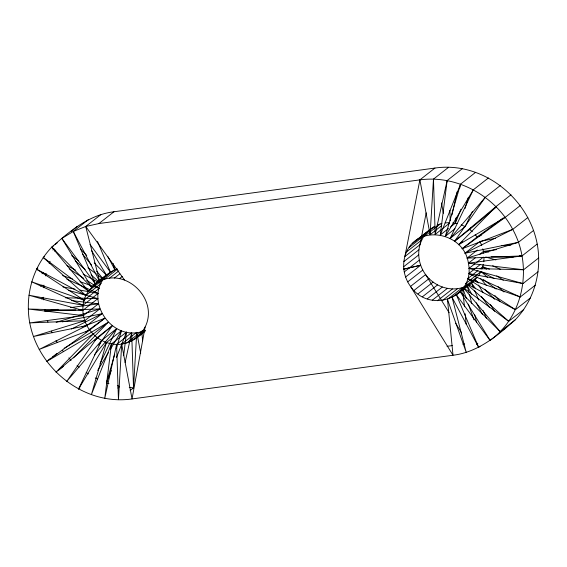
<?xml version="1.0" encoding="UTF-8"?>
<svg xmlns="http://www.w3.org/2000/svg" width="567" height="567" viewBox="0 0 567 567"><rect width="100%" height="100%" fill="white"/><g stroke="black" fill="none" stroke-linecap="round" stroke-linejoin="round"><path stroke-width="0.85" d="M43.836 287.738L43.95 285.151M145.18 331.05C136.25 339.555 124.251 346.65 111.472 343.878C101.032 341.88 91.868 334.906 86.871 325.571C82.031 316.343 81.414 304.954 85.858 295.457C92.754 283.436 105.171 275.108 117.057 268.581M145.152 330.419C110.806 344.934 79.6 294.868 110.445 272.125L97.524 241.45M477.4 277.22L471.482 283.082L467.201 285.69L462.53 287.561L447.462 299.369L453.019 355.247L410.522 286.399C404.335 277.922 402.01 266.703 404.881 256.539L419.885 179.874L434.953 168.059C487.223 160.433 537.714 205.729 538.65 257.957C539.274 280.651 531.031 303.416 515.233 319.838C497.344 335.813 477.747 352.291 453.019 355.247L132.047 398.941C79.777 406.567 29.286 361.271 28.35 309.043C27.726 286.349 35.969 263.584 51.767 247.162C69.656 231.187 89.253 214.709 113.981 211.753L434.953 168.059M449.149 312.757L425.597 274.591C419.403 266.114 417.085 254.888 419.956 244.731L426.186 212.859M466.336 298.32L462.53 287.561C449.043 291.736 433.783 285.867 425.597 274.591L410.522 286.399C429.616 314.444 475.585 297.661 468.399 263.208C464.068 230.911 414.023 222.916 404.881 256.539L419.956 244.731C422.28 236.956 427.603 230.067 434.832 226.283M483.821 261.777L484.005 257.461M475.685 288.773L471.482 283.082L456.414 294.89L490.072 340.398C524.411 315.819 532.732 265.618 512.731 229.38C495.388 196.232 457.342 174.764 419.885 179.874L98.913 223.561L85.723 226.467L73.271 231.456L61.86 238.409L91.585 287.214L106.66 275.406L91.563 250.628M140.708 353.206L136.76 332.326L121.692 344.134L118.453 399.685L116.596 344.41L131.664 332.602L133.521 387.871L130.098 390.557M136.76 332.326L133.521 387.871L129.255 387.424M441.736 225.567L430.091 234.695L433.479 179.129L448.547 167.315M123.627 355.743L126.54 332.064L111.472 343.878L104.789 398.247L116.596 344.41M448.532 228.515L440.311 234.951L447.143 180.561L462.211 168.753M450.588 226.899L455.379 223.143L456.045 217.884M459.787 188.053L460.007 186.295M61.86 238.409L95.369 283.939C122.259 263.917 159.823 297.881 145.102 327.046L132.047 398.941L121.692 344.134M45.566 275.881L46.083 273.365M481.893 269.183L483.304 264.286M125.109 362.511L131.664 332.602M441.353 229.585L435.187 234.419L447.143 180.561M451.963 214.914L457.087 191.83M116.412 348.386L121.515 330.724L106.447 342.532L91.386 394.675L111.472 343.878M108.97 383.533L106.454 382.86L114.711 354.269M454.925 228.777L445.336 236.297L460.546 184.14L475.614 172.325M465.068 208.5L468.257 197.564M49.166 263.669L50.066 261.295M106.454 382.86L111.316 370.57M116.497 357.465L126.54 332.064M440.311 234.951L460.546 184.14M452.82 222.874L455.379 223.143L460.928 209.209M79.947 387.97L78.572 389.04L101.642 340.42L116.71 328.612L100.075 363.681M472.446 211.448L465.209 226.594L450.141 238.409L473.353 189.768L488.428 177.96M54.935 251.5L55.779 250.047M135.591 338.57L139.376 335.288L142.572 331.411L145.102 327.046M478.463 275.931L480.993 271.565L494.141 278.546M78.572 389.04L106.447 342.532M97.687 370.478L108.481 352.476M110.274 349.478L121.515 330.724M445.336 236.297L473.353 189.768M98.743 345.218L112.245 325.784L97.177 337.592L66.672 381.492L101.642 340.42M496.111 207.274L469.674 229.429L454.606 241.237L485.26 197.316L500.328 185.508M471.184 227.268L469.674 229.429L472.354 231.747M94.356 354.871L116.71 328.612M450.141 238.409L485.26 197.316M73.483 357.912L108.233 322.304L93.165 334.112L55.977 372.221L97.177 337.592M520.258 205.559L505.19 217.367L458.618 244.717L495.955 206.586L511.023 194.779M71.251 231.52L76.928 226.602M94.682 340.54L112.245 325.784M454.606 241.237L495.955 206.586M96.702 271.168L103.463 279.283L88.388 291.091L51.767 247.162L53.822 245.546M55.19 244.476L57.246 242.867M95.369 283.939L73.271 231.456L88.346 219.649M91.096 274.889L100.933 283.649L85.858 295.457L43.241 257.489L44.609 256.412M52.83 249.969L54.198 248.899M113.202 263.52L114.725 269.516L99.65 281.331L85.723 226.467L100.798 214.659M86.687 280.275L99.133 288.405L84.058 300.219L36.494 269.134L37.869 268.063M98.913 223.561L113.981 211.753M41.972 273.769L43.34 272.699M40.604 286.108L41.972 285.038M41.363 298.844L43.418 297.236L43.709 299.83M104.321 279.46L117.334 269.261M109.268 278.369L118.857 270.856M114.364 278.092L119.843 273.797M68.43 290.311L97.878 298.611L82.803 310.425L28.96 295.237L83.037 305.244L98.105 293.437L66.821 279.162M119.488 278.631L122.231 276.483M78.586 309.752L99.82 308.902L84.752 320.709L29.888 322.906L83.384 315.621L98.452 303.813L71.371 300.574M81.96 327.003L104.775 318.264L89.699 330.072L39.194 349.428L86.871 325.571L101.947 313.757L62.37 321.85M48.11 360.371L50.846 358.224M52.221 357.146L57.012 353.39M58.713 370.074L63.511 366.317M126.639 343.049L141.707 331.234L144.819 329.987M142.572 331.411L144.628 329.803M131.31 341.178L145.01 330.441M139.376 335.288L144.854 330.993M117.801 388.048L119.176 386.978M416.192 240.259L431.267 228.451M412.407 243.541L427.483 231.733M420.473 237.651L434.861 226.382M409.211 247.418L424.286 235.61M425.144 235.78L440.212 223.972L441.863 223.611M406.688 251.783L421.756 239.976M442.721 228.508L449.574 223.143M403.86 261.571L418.928 249.763M403.633 266.752L418.701 254.937M404.207 271.947L419.275 260.14M405.575 277.036L420.643 265.228L403.392 269.162M407.694 281.891L422.769 270.083M458.618 244.717L462.729 241.492M527.806 217.572L512.731 229.38L462.084 248.757L477.152 236.949L503.298 217.905M413.988 290.439L429.056 278.631M533.469 230.521L518.394 242.329L464.912 253.258L479.292 241.989M417.999 293.919L433.068 282.111M537.112 244.093L522.044 255.908L467.031 258.12L477.308 250.068M422.465 296.747L437.533 284.939M538.65 257.957L523.582 269.764L468.399 263.208L475.252 257.843M479.363 254.618L483.467 251.401L496.451 249.629M427.27 298.859L442.338 287.051M538.04 271.763L522.972 283.571L468.98 268.404L475.139 263.577M476.514 262.5L483.36 257.135M432.295 300.198L447.363 288.39M535.305 285.173L520.237 296.988L468.753 273.585L480.391 264.456M437.419 300.737L452.487 288.929M530.506 297.866L515.431 309.674L467.725 278.61L477.995 270.558M480.051 268.949L482.793 266.802L489.463 269.134M442.515 300.46L457.583 288.653M523.759 309.511L508.691 321.326L465.925 283.372L480.993 271.565L487.57 277.398M515.233 319.838L500.165 331.652L463.395 287.738L477.095 277.001M447.462 299.369L466.202 352.341L452.133 297.498L467.201 285.69L471.758 294.259M490.072 340.398L460.198 291.615L475.266 279.8L478.385 282.933M476.478 344.289L477.846 343.219M452.133 297.498L478.654 347.351L480.029 346.281M85.759 332.149L104.775 318.264M89.699 330.072L46.742 361.441L93.165 334.112M462.084 248.757L505.19 217.367M503 329.895L505.14 328.591M64.092 348.287L108.233 322.304M71.463 329.016L101.947 313.757M464.912 253.258L512.731 229.38M437.1 225.219L440.212 223.972M481.234 235.383L477.152 236.949L475.174 234.639M56.161 322.339L76.311 316.138M77.991 315.621L99.82 308.902M84.752 320.709L33.531 336.479L86.871 325.571M467.031 258.12L518.394 242.329M403.428 269.304L420.643 265.228M495.508 238.282L479.98 241.45L481.752 245.497M44.765 309.362L44.956 311.092L58.11 309.306M70.393 307.633L98.452 303.813M468.399 263.208L522.044 255.908M447.044 346.302L452.303 345.587M462.828 344.155L464.579 343.914M445.159 222.888L449.404 222.654M501.313 245.539L510.917 245.15M44.956 311.092L75.928 309.858M491.093 256.773L513.107 257.319M468.98 268.404L523.582 269.764M65.375 297.788L97.878 298.611M82.803 310.425L28.35 309.043L83.384 315.621M482.786 248.856L483.467 251.401L488.726 252.024M519.379 255.667L521.13 255.873M468.753 273.585L522.972 283.571M62.909 286.923L74.929 289.149M80.075 290.098L98.105 293.437M455.379 223.143L457.059 223.589M117.348 385.766L119.02 386.212M485.735 257.071L495.856 259.913M467.725 278.61L520.237 296.988M62.554 275.562L72.533 279.063M80.011 281.693L99.133 288.405M84.058 300.219L31.695 281.827L83.037 305.244M461.212 224.837L465.209 226.594M95.249 377.934L97.644 378.99M492.666 265.795L500.711 269.453M465.925 283.372L515.431 309.674M66.991 265.554L75.475 270.076M83.193 274.187L100.933 283.649M36.494 269.134L85.858 295.457M86.205 372.519L88.438 373.929M482.793 266.802L486.465 269.19M496.742 275.881L503.347 280.183M69.124 268.801L83.76 278.369M483.417 279.602L496.153 289.05M463.395 287.738L508.691 321.326M71.711 255.653L78.77 260.905M87.942 267.73L96.404 274.031M97.815 275.08L103.463 279.283M43.241 257.489L88.388 291.091M77.062 365.63L79.068 367.366M498.095 286.739L504.02 291.998M75.361 260.863L85.192 269.63M484.636 289.184L494.622 299.199M460.198 291.615L500.165 331.652M80.521 249.119L86.744 255.377M94.214 262.89L106.66 275.406M51.767 247.162L91.585 287.214M62.349 350.264L63.44 351.533M68.869 357.876L71.045 360.414M480.724 278.631L486.38 285.385M494.871 295.52L499.959 301.601M82.612 254.271L91.627 265.087M481.475 296.591L489.364 307.257M90.018 244.384L110.445 272.125M85.723 226.467L124.513 279.97M56.041 340.448L57.373 342.567M455.62 323.233L461.623 332.957M475.266 279.8L476.641 282.054M478.484 285.059L483.077 292.565M490.434 304.571L494.573 311.326M476.323 302.828L482.538 314.515M107.716 256.27L114.725 269.516M73.271 231.456L99.65 281.331M51.434 331.142L52.143 332.765M471.482 283.082L473.537 287.923M474.558 290.347L478.668 300.035M483.119 310.525L486.543 318.597M456.414 294.89L478.654 347.351M468.385 304.118L473.955 319.845M47.465 320.426L47.919 322.12M467.201 285.69L468.959 292.544M469.398 294.259L471.822 303.685M474.678 314.827L476.656 322.538M441.431 202.873L443.38 213.312M419.885 179.874L430.091 234.695M483.467 251.401L483.665 253.13M462.53 287.561L464.444 306.768M465.138 313.757L466.18 324.232M141.707 331.234L142.636 340.845M449.879 210.322L450.205 220.854M433.479 179.129L435.187 234.419"/></g></svg>
